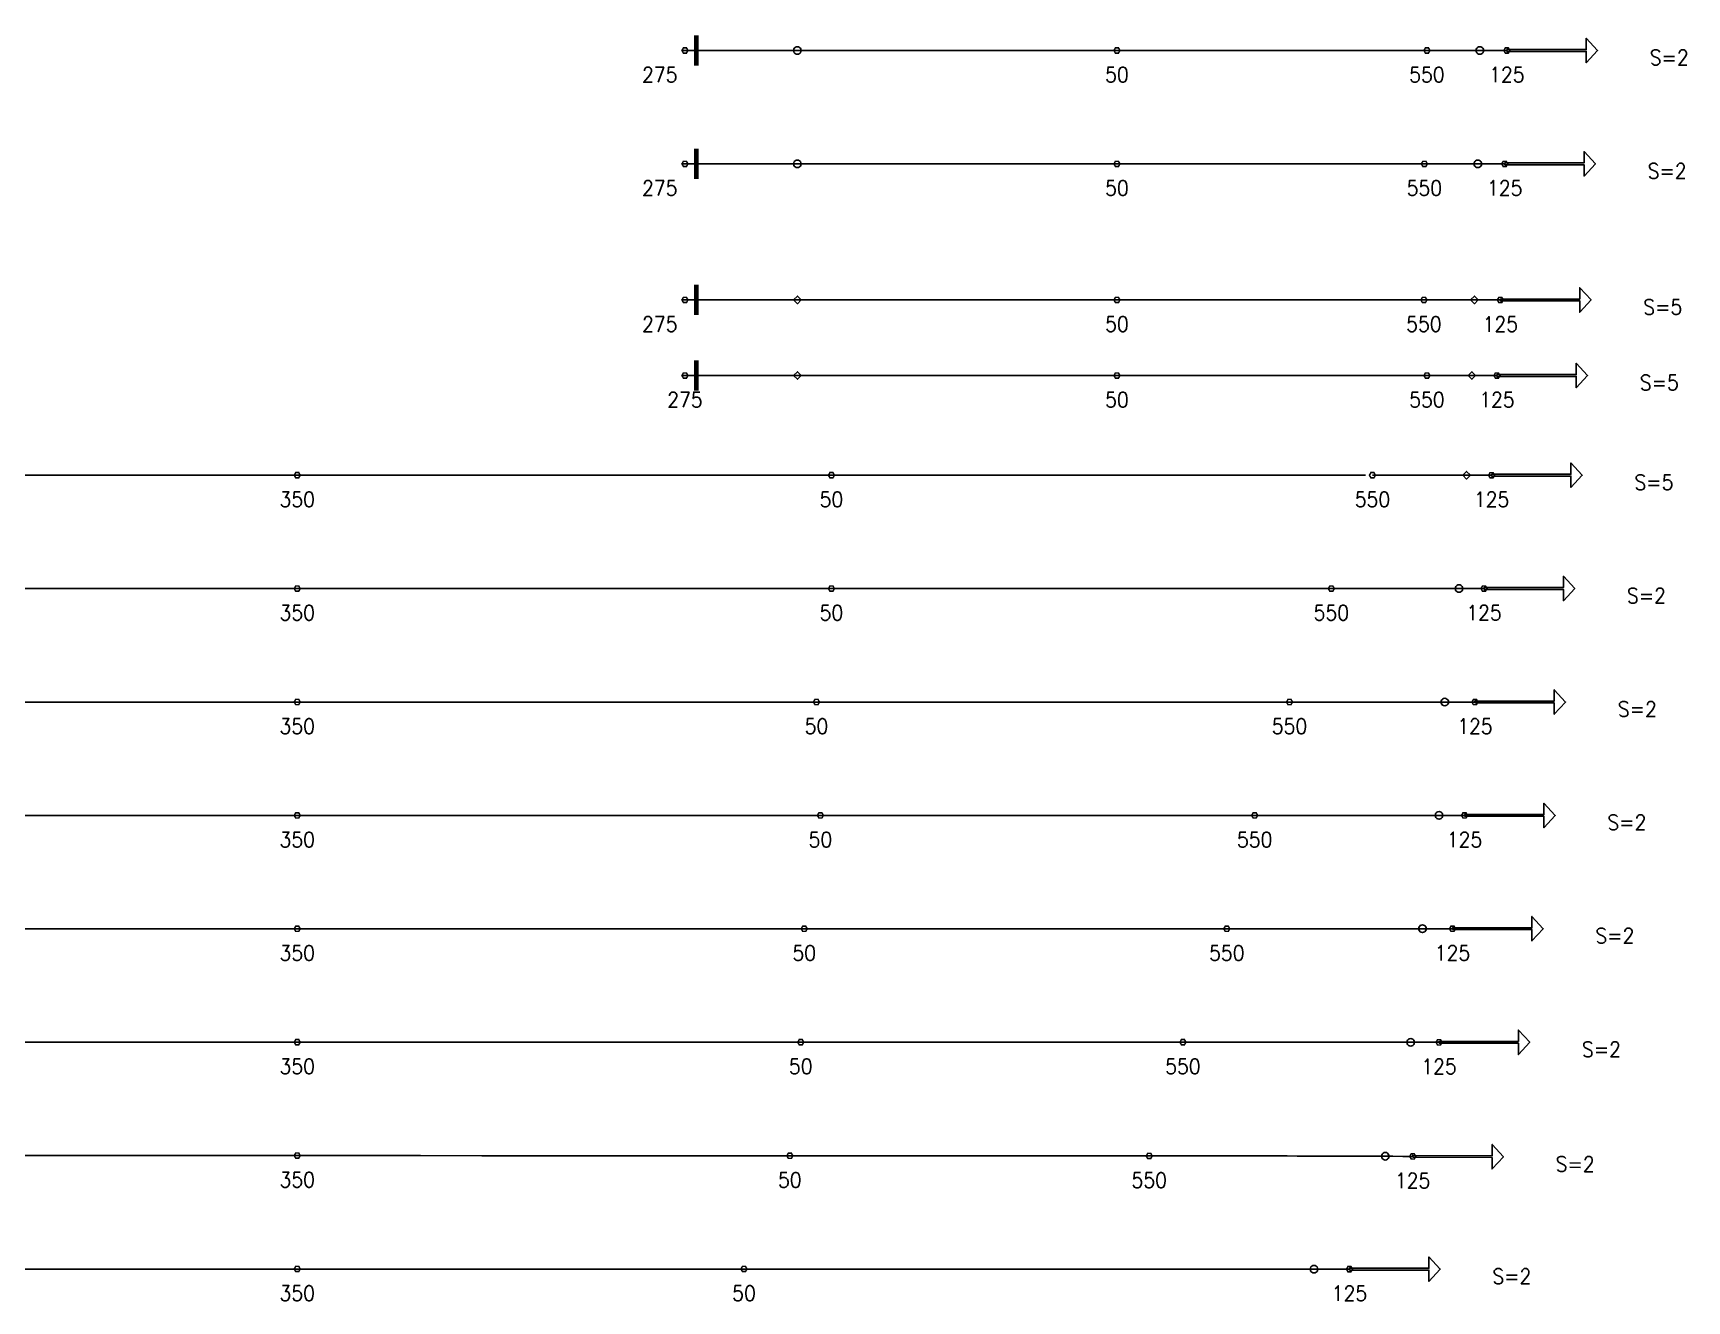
# Model space of a CAD drawing. Header units: millimetres. Extents: x -179076 to 505271, y -18667 to 119516.
# Drawn here: x 327387 to 349266, y 40077 to 56848 of the extents above; entities that cross this region are included whole.
import ezdxf

# ---------------------------------------------------------------- set-up
doc = ezdxf.new("R2010")
doc.units = ezdxf.units.MM
doc.layers.add('Current_plane_Tendon', color=7, linetype='Continuous', true_color=0xab0000)
doc.styles.get("Standard").update_dxf_attribs({"font": 'arial.ttf'})

# ---------------------------------------------------------------- blocks, each defined once
blk = doc.blocks.new('1111234')
at = {"layer": 'Current_plane_Tendon', "color": 14, "linetype": 'Continuous', "true_color": 0xab0000, "elevation": 180}
for points in [[(460857, 315622, 60, 60, 0), (460857, 315222, 60, 60, 0)], [(460857, 314122, 60, 60, 0), (460857, 313722, 60, 60, 0)], [(460857, 312322, 60, 60, 0), (460857, 311922, 60, 60, 0)], [(460857, 311322, 60, 60, 0), (460857, 310922, 60, 60, 0)]]:
    blk.add_lwpolyline(points, format="xyseb", dxfattribs=at)
at = {"layer": 'Current_plane_Tendon', "color": 14, "linetype": 'Continuous', "true_color": 0xab0000}
for points, elevation in [([(471580, 315410), (472630, 315410), (472630, 315260), (472780, 315422), (472630, 315584), (472630, 315434), (471580, 315434)], 55), ([(462244, 315422), (462242, 315437), (462235, 315451), (462223, 315462), (462210, 315469), (462194, 315472), (462179, 315469), (462165, 315462), (462154, 315451), (462147, 315437), (462144, 315422), (462147, 315406), (462154, 315392), (462165, 315381), (462179, 315374), (462194, 315372), (462210, 315374), (462223, 315381), (462235, 315392), (462242, 315406), (462244, 315422)], 180), ([(471273, 315422), (471270, 315437), (471263, 315451), (471252, 315462), (471238, 315469), (471223, 315472), (471207, 315469), (471193, 315462), (471182, 315451), (471175, 315437), (471173, 315422), (471175, 315406), (471182, 315392), (471193, 315381), (471207, 315374), (471223, 315372), (471238, 315374), (471252, 315381), (471263, 315392), (471270, 315406), (471273, 315422)], 180), ([(462244, 313922), (462242, 313937), (462235, 313951), (462223, 313962), (462210, 313969), (462194, 313972), (462179, 313969), (462165, 313962), (462154, 313951), (462147, 313937), (462144, 313922), (462147, 313906), (462154, 313892), (462165, 313881), (462179, 313874), (462194, 313872), (462210, 313874), (462223, 313881), (462235, 313892), (462242, 313906), (462244, 313922)], 180), ([(471245, 313922), (471243, 313937), (471236, 313951), (471225, 313962), (471211, 313969), (471195, 313972), (471180, 313969), (471166, 313962), (471155, 313951), (471148, 313937), (471145, 313922), (471148, 313906), (471155, 313892), (471166, 313881), (471180, 313874), (471195, 313872), (471211, 313874), (471225, 313881), (471236, 313892), (471243, 313906), (471245, 313922)], 183), ([(471552, 313910), (472602, 313910), (472602, 313760), (472752, 313922), (472602, 314084), (472602, 313934), (471552, 313934)], 58), ([(471494, 312110), (472544, 312110), (472544, 311960), (472694, 312122), (472544, 312284), (472544, 312134), (471494, 312134)], 75), ([(462244, 312122), (462194, 312172), (462144, 312122), (462194, 312072), (462244, 312122)], 180), ([(471201, 312122), (471151, 312172), (471101, 312122), (471151, 312072), (471201, 312122)], 200), ([(462244, 311122), (462194, 311172), (462144, 311122), (462194, 311072), (462244, 311122)], 180), ([(471167, 311122), (471117, 311172), (471067, 311122), (471117, 311072), (471167, 311122)], 180), ([(471449, 311110), (472499, 311110), (472499, 310960), (472649, 311122), (472499, 311284), (472499, 311134), (471449, 311134)], 55), ([(471097, 309803), (471047, 309853), (470997, 309803), (471047, 309753), (471097, 309803)], 305), ([(471378, 309791), (472428, 309791), (472428, 309641), (472578, 309803), (472428, 309965), (472428, 309815), (471378, 309815)], 180), ([(470997, 308304), (470995, 308319), (470988, 308333), (470977, 308344), (470963, 308351), (470947, 308354), (470932, 308351), (470918, 308344), (470907, 308333), (470900, 308319), (470897, 308304), (470900, 308288), (470907, 308274), (470918, 308263), (470932, 308256), (470947, 308254), (470963, 308256), (470977, 308263), (470988, 308274), (470995, 308288), (470997, 308304)], 182), ([(471278, 308292), (472328, 308292), (472328, 308142), (472478, 308304), (472328, 308466), (472328, 308316), (471278, 308316)], 57), ([(471158, 306791), (472208, 306791), (472208, 306641), (472358, 306803), (472208, 306965), (472208, 306815), (471158, 306815)], 58), ([(470809, 306803), (470806, 306818), (470799, 306832), (470788, 306843), (470774, 306850), (470759, 306853), (470743, 306850), (470729, 306843), (470718, 306832), (470711, 306818), (470709, 306803), (470711, 306787), (470718, 306773), (470729, 306762), (470743, 306755), (470759, 306753), (470774, 306755), (470788, 306762), (470799, 306773), (470806, 306787), (470809, 306803)], 183), ([(471020, 305291), (472070, 305291), (472070, 305141), (472220, 305303), (472070, 305465), (472070, 305315), (471020, 305315)], 59), ([(470733, 305303), (470730, 305319), (470723, 305333), (470712, 305344), (470698, 305351), (470683, 305353), (470667, 305351), (470653, 305344), (470642, 305333), (470635, 305319), (470633, 305303), (470635, 305288), (470642, 305274), (470653, 305263), (470667, 305256), (470683, 305253), (470698, 305256), (470712, 305263), (470723, 305274), (470730, 305288), (470733, 305303)], 184), ([(470861, 303792), (471911, 303792), (471911, 303642), (472061, 303804), (471911, 303966), (471911, 303816), (470861, 303816)], 58), ([(470513, 303804), (470511, 303820), (470504, 303834), (470493, 303845), (470479, 303852), (470463, 303854), (470448, 303852), (470434, 303845), (470423, 303834), (470416, 303820), (470413, 303804), (470416, 303789), (470423, 303775), (470434, 303764), (470448, 303757), (470463, 303754), (470479, 303757), (470493, 303764), (470504, 303775), (470511, 303789), (470513, 303804)], 183), ([(470683, 302290), (471733, 302290), (471733, 302140), (471883, 302302), (471733, 302464), (471733, 302314), (470683, 302314)], 59), ([(470358, 302302), (470355, 302317), (470348, 302331), (470337, 302342), (470323, 302349), (470308, 302352), (470292, 302349), (470278, 302342), (470267, 302331), (470260, 302317), (470258, 302302), (470260, 302286), (470267, 302272), (470278, 302261), (470292, 302254), (470308, 302252), (470323, 302254), (470337, 302261), (470348, 302272), (470355, 302286), (470358, 302302)], 184), ([(470022, 300794), (470019, 300810), (470012, 300824), (470001, 300835), (469987, 300842), (469972, 300844), (469956, 300842), (469942, 300835), (469931, 300824), (469924, 300810), (469922, 300794), (469924, 300779), (469931, 300765), (469942, 300754), (469956, 300747), (469972, 300744), (469987, 300747), (470001, 300754), (470012, 300765), (470019, 300779), (470022, 300794)], 187), ([(470335, 300781), (471385, 300776), (471385, 300626), (471535, 300787), (471386, 300950), (471385, 300800), (470335, 300805)], 62), ([(469079, 299301), (469076, 299316), (469069, 299330), (469058, 299341), (469044, 299348), (469029, 299351), (469013, 299348), (468999, 299341), (468988, 299330), (468981, 299316), (468979, 299301), (468981, 299285), (468988, 299271), (468999, 299260), (469013, 299253), (469029, 299251), (469044, 299253), (469058, 299260), (469069, 299271), (469076, 299285), (469079, 299301)], 189), ([(469498, 299289), (470548, 299289), (470548, 299139), (470698, 299301), (470548, 299463), (470548, 299313), (469498, 299313)], 64)]:
    blk.add_lwpolyline(points, close=True, dxfattribs=dict(at, elevation=elevation))
for points, elevation in [([(460747, 315422, 20, 20, 0), (460727, 315456, 20, 20, 0), (460687, 315456, 20, 20, 0), (460667, 315422, 20, 20, 0), (460687, 315387, 20, 20, 0), (460727, 315387, 20, 20, 0)], 55), ([(466462, 315422, 20, 20, 0), (466442, 315456, 20, 20, 0), (466402, 315456, 20, 20, 0), (466382, 315422, 20, 20, 0), (466402, 315387, 20, 20, 0), (466442, 315387, 20, 20, 0)], -20), ([(470563, 315422, 20, 20, 0), (470543, 315456, 20, 20, 0), (470503, 315456, 20, 20, 0), (470483, 315422, 20, 20, 0), (470503, 315387, 20, 20, 0), (470543, 315387, 20, 20, 0)], 130), ([(471620, 315422, 20, 20, 0), (471600, 315456, 20, 20, 0), (471560, 315456, 20, 20, 0), (471540, 315422, 20, 20, 0), (471560, 315387, 20, 20, 0), (471600, 315387, 20, 20, 0)], 55), ([(460747, 313922, 20, 20, 0), (460727, 313956, 20, 20, 0), (460687, 313956, 20, 20, 0), (460667, 313922, 20, 20, 0), (460687, 313887, 20, 20, 0), (460727, 313887, 20, 20, 0)], 55), ([(466462, 313922, 20, 20, 0), (466442, 313956, 20, 20, 0), (466402, 313956, 20, 20, 0), (466382, 313922, 20, 20, 0), (466402, 313887, 20, 20, 0), (466442, 313887, 20, 20, 0)], -20), ([(470529, 313922, 20, 20, 0), (470509, 313956, 20, 20, 0), (470469, 313956, 20, 20, 0), (470449, 313922, 20, 20, 0), (470469, 313887, 20, 20, 0), (470509, 313887, 20, 20, 0)], 133), ([(471592, 313922, 20, 20, 0), (471572, 313956, 20, 20, 0), (471532, 313956, 20, 20, 0), (471512, 313922, 20, 20, 0), (471532, 313887, 20, 20, 0), (471572, 313887, 20, 20, 0)], 58), ([(460747, 312122, 20, 20, 0), (460727, 312156, 20, 20, 0), (460687, 312156, 20, 20, 0), (460667, 312122, 20, 20, 0), (460687, 312087, 20, 20, 0), (460727, 312087, 20, 20, 0)], 55), ([(466462, 312122, 20, 20, 0), (466442, 312156, 20, 20, 0), (466402, 312156, 20, 20, 0), (466382, 312122, 20, 20, 0), (466402, 312087, 20, 20, 0), (466442, 312087, 20, 20, 0)], -20), ([(470523, 312122, 20, 20, 0), (470503, 312156, 20, 20, 0), (470463, 312156, 20, 20, 0), (470443, 312122, 20, 20, 0), (470463, 312087, 20, 20, 0), (470503, 312087, 20, 20, 0)], 150), ([(471534, 312122, 20, 20, 0), (471514, 312156, 20, 20, 0), (471474, 312156, 20, 20, 0), (471454, 312122, 20, 20, 0), (471474, 312087, 20, 20, 0), (471514, 312087, 20, 20, 0)], 75), ([(460747, 311122, 20, 20, 0), (460727, 311156, 20, 20, 0), (460687, 311156, 20, 20, 0), (460667, 311122, 20, 20, 0), (460687, 311087, 20, 20, 0), (460727, 311087, 20, 20, 0)], 55), ([(466462, 311122, 20, 20, 0), (466442, 311156, 20, 20, 0), (466402, 311156, 20, 20, 0), (466382, 311122, 20, 20, 0), (466402, 311087, 20, 20, 0), (466442, 311087, 20, 20, 0)], -20), ([(470563, 311122, 20, 20, 0), (470543, 311156, 20, 20, 0), (470503, 311156, 20, 20, 0), (470483, 311122, 20, 20, 0), (470503, 311087, 20, 20, 0), (470543, 311087, 20, 20, 0)], 130), ([(471489, 311122, 20, 20, 0), (471469, 311156, 20, 20, 0), (471429, 311156, 20, 20, 0), (471409, 311122, 20, 20, 0), (471429, 311087, 20, 20, 0), (471469, 311087, 20, 20, 0)], 55), ([(455618, 309803, 20, 20, 0), (455598, 309838, 20, 20, 0), (455558, 309838, 20, 20, 0), (455538, 309803, 20, 20, 0), (455558, 309769, 20, 20, 0), (455598, 309769, 20, 20, 0)], 130), ([(462685, 309803, 20, 20, 0), (462665, 309838, 20, 20, 0), (462625, 309838, 20, 20, 0), (462605, 309803, 20, 20, 0), (462625, 309769, 20, 20, 0), (462665, 309769, 20, 20, 0)], -20), ([(469842, 309803, 20, 20, 0), (469822, 309838, 20, 20, 0), (469782, 309838, 20, 20, 0), (469762, 309803, 20, 20, 0), (469782, 309769, 20, 20, 0), (469822, 309769, 20, 20, 0)], 255), ([(471418, 309803, 20, 20, 0), (471398, 309837, 20, 20, 0), (471358, 309837, 20, 20, 0), (471338, 309803, 20, 20, 0), (471358, 309768, 20, 20, 0), (471398, 309768, 20, 20, 0)], 180), ([(455618, 308303, 20, 20, 0), (455598, 308338, 20, 20, 0), (455558, 308338, 20, 20, 0), (455538, 308303, 20, 20, 0), (455558, 308269, 20, 20, 0), (455598, 308269, 20, 20, 0)], 130), ([(462685, 308303, 20, 20, 0), (462665, 308338, 20, 20, 0), (462625, 308338, 20, 20, 0), (462605, 308303, 20, 20, 0), (462625, 308269, 20, 20, 0), (462665, 308269, 20, 20, 0)], -20), ([(469298, 308303, 20, 20, 0), (469278, 308338, 20, 20, 0), (469238, 308338, 20, 20, 0), (469218, 308303, 20, 20, 0), (469238, 308269, 20, 20, 0), (469278, 308269, 20, 20, 0)], 132), ([(471318, 308304, 20, 20, 0), (471298, 308338, 20, 20, 0), (471258, 308338, 20, 20, 0), (471238, 308304, 20, 20, 0), (471258, 308269, 20, 20, 0), (471298, 308269, 20, 20, 0)], 57), ([(455618, 306803, 20, 20, 0), (455598, 306838, 20, 20, 0), (455558, 306838, 20, 20, 0), (455538, 306803, 20, 20, 0), (455558, 306769, 20, 20, 0), (455598, 306769, 20, 20, 0)], 130), ([(462487, 306803, 20, 20, 0), (462467, 306838, 20, 20, 0), (462427, 306838, 20, 20, 0), (462407, 306803, 20, 20, 0), (462427, 306769, 20, 20, 0), (462467, 306769, 20, 20, 0)], -20), ([(468745, 306803, 20, 20, 0), (468725, 306838, 20, 20, 0), (468685, 306838, 20, 20, 0), (468665, 306803, 20, 20, 0), (468685, 306769, 20, 20, 0), (468725, 306769, 20, 20, 0)], 133), ([(471198, 306803, 20, 20, 0), (471178, 306837, 20, 20, 0), (471138, 306837, 20, 20, 0), (471118, 306803, 20, 20, 0), (471138, 306768, 20, 20, 0), (471178, 306768, 20, 20, 0)], 58), ([(455618, 305303, 20, 20, 0), (455598, 305338, 20, 20, 0), (455558, 305338, 20, 20, 0), (455538, 305303, 20, 20, 0), (455558, 305269, 20, 20, 0), (455598, 305269, 20, 20, 0)], 130), ([(462539, 305303, 20, 20, 0), (462519, 305338, 20, 20, 0), (462479, 305338, 20, 20, 0), (462459, 305303, 20, 20, 0), (462479, 305269, 20, 20, 0), (462519, 305269, 20, 20, 0)], -20), ([(468284, 305303, 20, 20, 0), (468264, 305338, 20, 20, 0), (468224, 305338, 20, 20, 0), (468204, 305303, 20, 20, 0), (468224, 305269, 20, 20, 0), (468264, 305269, 20, 20, 0)], 134), ([(471060, 305303, 20, 20, 0), (471040, 305338, 20, 20, 0), (471000, 305338, 20, 20, 0), (470980, 305303, 20, 20, 0), (471000, 305269, 20, 20, 0), (471040, 305269, 20, 20, 0)], 59), ([(455618, 303803, 20, 20, 0), (455598, 303838, 20, 20, 0), (455558, 303838, 20, 20, 0), (455538, 303803, 20, 20, 0), (455558, 303769, 20, 20, 0), (455598, 303769, 20, 20, 0)], 130), ([(462325, 303803, 20, 20, 0), (462305, 303838, 20, 20, 0), (462265, 303838, 20, 20, 0), (462245, 303803, 20, 20, 0), (462265, 303769, 20, 20, 0), (462305, 303769, 20, 20, 0)], -20), ([(467915, 303803, 20, 20, 0), (467895, 303838, 20, 20, 0), (467855, 303838, 20, 20, 0), (467835, 303803, 20, 20, 0), (467855, 303769, 20, 20, 0), (467895, 303769, 20, 20, 0)], 133), ([(470901, 303804, 20, 20, 0), (470881, 303839, 20, 20, 0), (470841, 303839, 20, 20, 0), (470821, 303804, 20, 20, 0), (470841, 303770, 20, 20, 0), (470881, 303770, 20, 20, 0)], 58), ([(455618, 302303, 20, 20, 0), (455598, 302338, 20, 20, 0), (455558, 302338, 20, 20, 0), (455538, 302303, 20, 20, 0), (455558, 302269, 20, 20, 0), (455598, 302269, 20, 20, 0)], 130), ([(462279, 302303, 20, 20, 0), (462259, 302338, 20, 20, 0), (462219, 302338, 20, 20, 0), (462199, 302303, 20, 20, 0), (462219, 302269, 20, 20, 0), (462259, 302269, 20, 20, 0)], -20), ([(467335, 302303, 20, 20, 0), (467315, 302338, 20, 20, 0), (467275, 302338, 20, 20, 0), (467255, 302303, 20, 20, 0), (467275, 302269, 20, 20, 0), (467315, 302269, 20, 20, 0)], 134), ([(470723, 302302, 20, 20, 0), (470703, 302336, 20, 20, 0), (470663, 302336, 20, 20, 0), (470643, 302302, 20, 20, 0), (470663, 302267, 20, 20, 0), (470703, 302267, 20, 20, 0)], 59), ([(455618, 300803, 20, 20, 0), (455598, 300838, 20, 20, 0), (455558, 300838, 20, 20, 0), (455538, 300803, 20, 20, 0), (455558, 300769, 20, 20, 0), (455598, 300769, 20, 20, 0)], 130), ([(462135, 300801, 20, 20, 0), (462115, 300835, 20, 20, 0), (462075, 300835, 20, 20, 0), (462055, 300801, 20, 20, 0), (462075, 300766, 20, 20, 0), (462115, 300766, 20, 20, 0)], -20), ([(466889, 300798, 20, 20, 0), (466869, 300833, 20, 20, 0), (466829, 300833, 20, 20, 0), (466809, 300798, 20, 20, 0), (466829, 300764, 20, 20, 0), (466869, 300764, 20, 20, 0)], 137), ([(470375, 300793, 20, 20, 0), (470355, 300827, 20, 20, 0), (470315, 300827, 20, 20, 0), (470295, 300793, 20, 20, 0), (470315, 300758, 20, 20, 0), (470355, 300758, 20, 20, 0)], 62), ([(455618, 299303, 20, 20, 0), (455598, 299338, 20, 20, 0), (455558, 299338, 20, 20, 0), (455538, 299303, 20, 20, 0), (455558, 299269, 20, 20, 0), (455598, 299269, 20, 20, 0)], 130), ([(461528, 299303, 20, 20, 0), (461508, 299338, 20, 20, 0), (461468, 299338, 20, 20, 0), (461448, 299303, 20, 20, 0), (461468, 299269, 20, 20, 0), (461508, 299269, 20, 20, 0)], -20), ([(469538, 299301, 20, 20, 0), (469518, 299336, 20, 20, 0), (469478, 299336, 20, 20, 0), (469458, 299301, 20, 20, 0), (469478, 299266, 20, 20, 0), (469518, 299266, 20, 20, 0)], 64)]:
    blk.add_lwpolyline(points, format="xyseb", close=True, dxfattribs=dict(at, elevation=elevation))
for points in [[(460707, 315422, 180), (461262, 315422, 176), (460667, 315422, 66)], [(460667, 315422, 37), (461417, 315422, 18), (462305, 315422, 2), (463193, 315422, -10), (464082, 315422, -18), (464970, 315422, -20), (465859, 315422, -15), (466747, 315422, -1), (467635, 315422, 23), (468524, 315422, 57), (469412, 315422, 100), (469967, 315422, 122), (470523, 315422, 130)], [(470523, 315422, 130), (470652, 315422, 129), (470782, 315422, 128), (470912, 315422, 124), (471042, 315422, 120), (470801, 315422, 148), (470930, 315422, 142), (471060, 315422, 133), (471190, 315422, 124), (471320, 315422, 114), (471450, 315422, 102), (471580, 315422, 89)], [(460707, 313922, 180), (461262, 313922, 176), (460667, 313922, 66)], [(460667, 313922, 37), (461417, 313922, 18), (462305, 313922, 2), (463193, 313922, -10), (464082, 313922, -18), (464970, 313922, -20), (465859, 313922, -15), (466747, 313922, -1), (467635, 313922, 23), (468524, 313922, 57), (469412, 313922, 100), (469967, 313922, 122), (470523, 313922, 130)], [(470489, 313922, 133), (470619, 313922, 133), (470749, 313922, 131), (470879, 313922, 128), (471009, 313922, 123), (471139, 313922, 118), (470903, 313922, 144), (471033, 313922, 136), (471163, 313922, 127), (471292, 313922, 116), (471422, 313922, 105), (471552, 313922, 92)], [(460707, 312122, 180), (461262, 312122, 176), (460667, 312122, 66)], [(460667, 312122, 37), (461417, 312122, 18), (462305, 312122, 2), (463193, 312122, -10), (464082, 312122, -18), (464970, 312122, -20), (465859, 312122, -15), (466747, 312122, -1), (467635, 312122, 23), (468524, 312122, 57), (469412, 312122, 100), (469967, 312122, 122), (470523, 312122, 130)], [(470483, 312122, 150), (470620, 312122, 149), (470757, 312122, 147), (470894, 312122, 143), (471031, 312122, 138), (471168, 312122, 131), (470945, 312122, 157), (471082, 312122, 147), (471219, 312122, 136), (471357, 312122, 123), (471494, 312122, 109)], [(460707, 311122, 180), (461262, 311122, 176), (460667, 311122, 66)], [(460667, 311122, 37), (461417, 311122, 18), (462305, 311122, 2), (463193, 311122, -10), (464082, 311122, -18), (464970, 311122, -20), (465859, 311122, -15), (466747, 311122, -1), (467635, 311122, 23), (468524, 311122, 57), (469412, 311122, 100), (469967, 311122, 122), (470523, 311122, 130)], [(470523, 311122, 130), (470644, 311122, 129), (470764, 311122, 128), (470885, 311122, 124), (470603, 311122, 159), (470724, 311122, 153), (470845, 311122, 146), (470966, 311122, 138), (471087, 311122, 129), (471208, 311122, 118), (471328, 311122, 106), (471449, 311122, 93)], [(455578, 309803, 130), (455022, 309803, 121), (454465, 309803, 92), (453908, 309803, 46), (453351, 309803, -20), (452794, 309803, -86), (452237, 309803, -132), (451680, 309803, -161), (451123, 309803, -170), (450566, 309803, -161), (450009, 309803, -132), (449452, 309803, -86), (448895, 309803, -20), (448338, 309803, 46), (447781, 309803, 92), (447224, 309803, 121), (446667, 309803, 130)], [(469711, 309803, 130), (468828, 309803, 125), (467945, 309803, 111), (467061, 309803, 88), (466178, 309803, 55), (465295, 309803, 22), (464411, 309803, -1), (463528, 309803, -15), (462645, 309803, -20), (461762, 309803, -15), (460878, 309803, -1), (459995, 309803, 22), (459112, 309803, 55), (458228, 309803, 88), (457345, 309803, 111), (456462, 309803, 125), (455578, 309803, 130)], [(471378, 309803, 180), (471257, 309803, 193), (471137, 309803, 205), (471017, 309803, 215), (470643, 309803, 225), (470523, 309803, 233), (470403, 309803, 240), (470283, 309803, 245), (470163, 309803, 249), (470042, 309803, 253), (469922, 309803, 254), (469802, 309803, 255)], [(455578, 308303, 130), (455022, 308303, 125), (454465, 308303, 111), (453908, 308303, 88), (453351, 308303, 55), (452794, 308303, 22), (452237, 308303, -1), (451680, 308303, -15), (451123, 308303, -20), (450566, 308303, -15), (450009, 308303, -1), (449452, 308303, 22), (448895, 308303, 55), (448338, 308303, 88), (447781, 308303, 111), (447224, 308303, 125), (446667, 308303, 130)], [(469711, 308303, 130), (468828, 308303, 125), (467945, 308303, 111), (467061, 308303, 88), (466178, 308303, 55), (465295, 308303, 22), (464411, 308303, -1), (463528, 308303, -15), (462645, 308303, -20), (461762, 308303, -15), (460878, 308303, -1), (459995, 308303, 22), (459112, 308303, 55), (458228, 308303, 88), (457345, 308303, 111), (456462, 308303, 125), (455578, 308303, 130)], [(471278, 308304, 180), (471158, 308304, 193), (471037, 308304, 205), (470917, 308304, 215), (470797, 308304, 225), (470677, 308304, 233), (470557, 308304, 240), (470172, 308303, 122), (470052, 308303, 127), (469932, 308303, 130), (469812, 308303, 132), (469691, 308303, 132)], [(455578, 306803, 130), (455022, 306803, 125), (454465, 306803, 111), (453908, 306803, 88), (453351, 306803, 55), (452794, 306803, 22), (452237, 306803, -1), (451680, 306803, -15), (451123, 306803, -20), (450566, 306803, -15), (450009, 306803, -1), (449452, 306803, 22), (448895, 306803, 55), (448338, 306803, 88), (447781, 306803, 111), (447224, 306803, 125), (446667, 306803, 130)], [(469316, 306803, 130), (468457, 306803, 125), (467599, 306803, 111), (466740, 306803, 88), (465882, 306803, 55), (465023, 306803, 22), (464164, 306803, -1), (463306, 306803, -15), (462447, 306803, -20), (461589, 306803, -15), (460730, 306803, -1), (459871, 306803, 22), (459013, 306803, 55), (458154, 306803, 88), (457296, 306803, 111), (456437, 306803, 125), (455578, 306803, 130)], [(471158, 306803, 180), (471013, 306803, 193), (470868, 306803, 205), (470723, 306803, 215), (470577, 306803, 225), (470154, 306803, 111), (470009, 306803, 117), (469864, 306803, 123), (469719, 306803, 127), (469573, 306803, 130), (469428, 306803, 132), (469283, 306803, 133)], [(455578, 305303, 130), (455022, 305303, 125), (454465, 305303, 111), (453908, 305303, 88), (453351, 305303, 55), (452794, 305303, 22), (452237, 305303, -1), (451680, 305303, -15), (451123, 305303, -20), (450566, 305303, -15), (450009, 305303, -1), (449452, 305303, 22), (448895, 305303, 55), (448338, 305303, 88), (447781, 305303, 111), (447224, 305303, 125), (446667, 305303, 130)], [(469420, 305303, 130), (468555, 305303, 125), (467690, 305303, 111), (466825, 305303, 88), (465960, 305303, 55), (465095, 305303, 22), (464230, 305303, -1), (463365, 305303, -15), (462499, 305303, -20), (461634, 305303, -15), (460769, 305303, -1), (459904, 305303, 22), (459039, 305303, 55), (458174, 305303, 88), (457309, 305303, 111), (456444, 305303, 125), (455578, 305303, 130)], [(471020, 305303, 180), (470897, 305303, 193), (470775, 305303, 205), (470652, 305303, 215), (470529, 305303, 225), (470407, 305303, 233), (470284, 305303, 240), (469869, 305303, 125), (469746, 305303, 129), (469624, 305303, 132), (469501, 305303, 134), (469379, 305303, 134)], [(455578, 303803, 130), (455022, 303803, 125), (454465, 303803, 111), (453908, 303803, 88), (453351, 303803, 55), (452794, 303803, 22), (452237, 303803, -1), (451680, 303803, -15), (451123, 303803, -20), (450566, 303803, -15), (450009, 303803, -1), (449452, 303803, 22), (448895, 303803, 55), (448338, 303803, 88), (447781, 303803, 111), (447224, 303803, 125), (446667, 303803, 130)], [(468991, 303803, 130), (468153, 303803, 125), (467315, 303803, 111), (466476, 303803, 88), (465638, 303803, 55), (464800, 303803, 22), (463961, 303803, -1), (463123, 303803, -15), (462285, 303803, -20), (461447, 303803, -15), (460608, 303803, -1), (459770, 303803, 22), (458932, 303803, 55), (458093, 303803, 88), (457255, 303803, 111), (456417, 303803, 125), (455578, 303803, 130)], [(470861, 303804, 180), (470702, 303804, 194), (470543, 303804, 207), (470384, 303804, 218), (470224, 303804, 228), (469754, 303803, 114), (469595, 303803, 121), (469436, 303803, 126), (469277, 303803, 130), (469117, 303803, 132), (468958, 303803, 133)], [(455578, 302303, 130), (455022, 302303, 125), (454465, 302303, 111), (453908, 302303, 88), (453351, 302303, 55), (452794, 302303, 22), (452237, 302303, -1), (451680, 302303, -15), (451123, 302303, -20), (450566, 302303, -15), (450009, 302303, -1), (449452, 302303, 22), (448895, 302303, 55), (448338, 302303, 88), (447781, 302303, 111), (447224, 302303, 125), (446667, 302303, 130)], [(468899, 302303, 130), (468066, 302303, 125), (467234, 302303, 111), (466401, 302303, 88), (465569, 302303, 55), (464736, 302303, 22), (463904, 302303, -1), (463071, 302303, -15), (462239, 302303, -20), (461406, 302303, -15), (460574, 302303, -1), (459741, 302303, 22), (458909, 302303, 55), (458076, 302303, 88), (457244, 302303, 111), (456411, 302303, 125), (455578, 302303, 130)], [(470683, 302302, 180), (470533, 302302, 194), (470383, 302302, 207), (470233, 302302, 218), (470083, 302302, 228), (469603, 302303, 116), (469453, 302303, 122), (469303, 302303, 128), (469153, 302303, 131), (469003, 302303, 134), (468853, 302303, 134)], [(455578, 300803, 130), (455022, 300803, 125), (454465, 300803, 111), (453908, 300803, 88), (453351, 300803, 55), (452794, 300803, 22), (452237, 300803, -1), (451680, 300803, -15), (451123, 300803, -20), (450566, 300803, -15), (450009, 300803, -1), (449452, 300803, 22), (448895, 300803, 55), (448338, 300803, 88), (447781, 300803, 111), (447224, 300803, 125), (446667, 300803, 130)], [(468611, 300798, 130), (467796, 300798, 125), (466982, 300799, 111), (466167, 300799, 88), (465353, 300799, 55), (464538, 300800, 22), (463724, 300800, -1), (462909, 300800, -15), (462095, 300801, -20), (461280, 300801, -15), (460466, 300801, -1), (459651, 300802, 22), (458837, 300802, 55), (458022, 300802, 88), (457207, 300803, 111), (456393, 300803, 125), (455578, 300803, 130)], [(470335, 300793, 180), (470203, 300793, 193), (470071, 300794, 205), (469939, 300795, 215), (469806, 300795, 225), (469674, 300796, 233), (469542, 300796, 240), (469069, 300796, 127), (468937, 300796, 131), (468805, 300797, 134), (468673, 300798, 136), (468540, 300798, 137)], [(455578, 299303, 130), (455022, 299303, 125), (454465, 299303, 111), (453908, 299303, 88), (453351, 299303, 55), (452794, 299303, 22), (452237, 299303, -1), (451680, 299303, -15), (451123, 299303, -20), (450566, 299303, -15), (450009, 299303, -1), (449452, 299303, 22), (448895, 299303, 55), (448338, 299303, 88), (447781, 299303, 111), (447224, 299303, 125), (446667, 299303, 130)], [(467398, 299303, 130), (466660, 299303, 125), (465921, 299303, 111), (465182, 299303, 88), (464443, 299303, 55), (463705, 299303, 22), (462966, 299303, -1), (462227, 299303, -15), (461488, 299303, -20), (460750, 299303, -15), (460011, 299303, -1), (459272, 299303, 22), (458533, 299303, 55), (457795, 299303, 88), (457056, 299303, 111), (456317, 299303, 125), (455578, 299303, 130)], [(469498, 299301, 180), (469450, 299301, 184), (469280, 299301, 195), (469109, 299301, 206), (468938, 299301, 215), (468768, 299301, 223), (468251, 299303, 115), (468081, 299303, 120), (467910, 299303, 124), (467739, 299303, 128), (467569, 299303, 129), (467398, 299303, 130)]]:
    blk.add_polyline3d(points, dxfattribs=at)
at = {"layer": 'Current_plane_Tendon', "color": 14, "linetype": 'Continuous', "true_color": 0xab0000, "char_height": 200, "attachment_point": 5}
for s, insert in [('\\FSTANDARD.shx;\xa0S=2', (473680, 315329, 214)), ('\\FSTANDARD.shx;275', (460374, 315102, 180)), ('\\FSTANDARD.shx;50', (466422, 315102, -20)), ('\\FSTANDARD.shx;550', (470523, 315102, 130)), ('\\FSTANDARD.shx;125', (471580, 315102, 89)), ('\\FSTANDARD.shx;\xa0S=2', (473652, 313829, 217)), ('\\FSTANDARD.shx;275', (460374, 313602, 180)), ('\\FSTANDARD.shx;50', (466422, 313602, -20)), ('\\FSTANDARD.shx;550', (470489, 313602, 133)), ('\\FSTANDARD.shx;125', (471552, 313602, 92)), ('\\FSTANDARD.shx;\xa0S=5', (473594, 312029, 234)), ('\\FSTANDARD.shx;275', (460374, 311802, 180)), ('\\FSTANDARD.shx;50', (466422, 311802, -20)), ('\\FSTANDARD.shx;550', (470483, 311802, 150)), ('\\FSTANDARD.shx;125', (471494, 311802, 109)), ('\\FSTANDARD.shx;\xa0S=5', (473549, 311029, 218)), ('\\FSTANDARD.shx;275', (460707, 310802, 180)), ('\\FSTANDARD.shx;50', (466422, 310802, -20)), ('\\FSTANDARD.shx;550', (470523, 310802, 130)), ('\\FSTANDARD.shx;125', (471449, 310802, 93)), ('\\FSTANDARD.shx;\xa0S=5', (473478, 309710, 305)), ('\\FSTANDARD.shx;350', (455578, 309483, 130)), ('\\FSTANDARD.shx;50', (462645, 309483, -20)), ('\\FSTANDARD.shx;550', (469802, 309483, 255)), ('\\FSTANDARD.shx;125', (471378, 309483, 180)), ('\\FSTANDARD.shx;\xa0S=2', (473378, 308211, 305)), ('\\FSTANDARD.shx;350', (455578, 307983, 130)), ('\\FSTANDARD.shx;50', (462645, 307983, -20)), ('\\FSTANDARD.shx;550', (469258, 307983, 132)), ('\\FSTANDARD.shx;125', (471278, 307984, 180)), ('\\FSTANDARD.shx;\xa0S=2', (473258, 306710, 305)), ('\\FSTANDARD.shx;350', (455578, 306483, 130)), ('\\FSTANDARD.shx;50', (462447, 306483, -20)), ('\\FSTANDARD.shx;550', (468705, 306483, 133)), ('\\FSTANDARD.shx;125', (471158, 306483, 180)), ('\\FSTANDARD.shx;\xa0S=2', (473120, 305211, 305)), ('\\FSTANDARD.shx;350', (455578, 304983, 130)), ('\\FSTANDARD.shx;50', (462499, 304983, -20)), ('\\FSTANDARD.shx;550', (468244, 304983, 134)), ('\\FSTANDARD.shx;125', (471020, 304983, 180)), ('\\FSTANDARD.shx;\xa0S=2', (472961, 303712, 305)), ('\\FSTANDARD.shx;350', (455578, 303483, 130)), ('\\FSTANDARD.shx;50', (462285, 303483, -20)), ('\\FSTANDARD.shx;550', (467875, 303483, 133)), ('\\FSTANDARD.shx;125', (470861, 303484, 180)), ('\\FSTANDARD.shx;\xa0S=2', (472783, 302209, 305)), ('\\FSTANDARD.shx;350', (455578, 301983, 130)), ('\\FSTANDARD.shx;50', (462239, 301983, -20)), ('\\FSTANDARD.shx;550', (467295, 301983, 134)), ('\\FSTANDARD.shx;125', (470683, 301982, 180)), ('\\FSTANDARD.shx;350', (455578, 300483, 130)), ('\\FSTANDARD.shx;\xa0S=2', (471598, 299208, 305)), ('\\FSTANDARD.shx;350', (455578, 298983, 130)), ('\\FSTANDARD.shx;50', (461488, 298983, -20)), ('\\FSTANDARD.shx;125', (469498, 298981, 180))]:
    blk.add_mtext(s, dxfattribs=dict(at, insert=insert))
for s, insert, rotation in [('\\FSTANDARD.shx;\xa0S=2', (472435, 300691, 305), 359.7422), ('\\FSTANDARD.shx;50', (462094, 300481, -20), 359.976), ('\\FSTANDARD.shx;550', (466849, 300478, 137), 359.976), ('\\FSTANDARD.shx;125', (470334, 300473, 180), 359.7422)]:
    blk.add_mtext(s, dxfattribs=dict(at, insert=insert, rotation=rotation))

msp = doc.modelspace()

# ---------------------------------------------------------------- block references
at = {"layer": 'Current_plane_Tendon', "linetype": 'Continuous'}
msp.add_blockref('1111234', (-124696.4, -258803.5, -180), dxfattribs=at)

doc.saveas('drawing.dxf')
